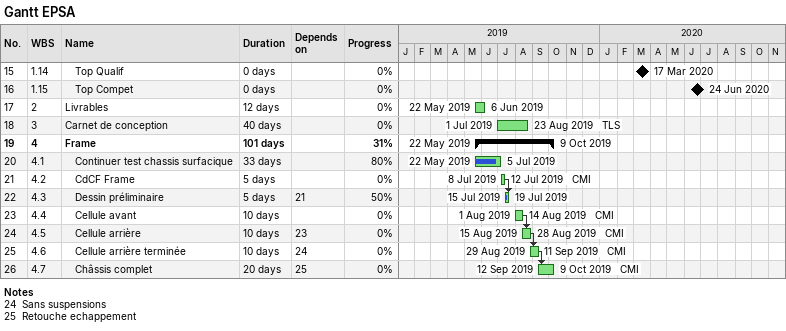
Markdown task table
Gantt EPSA

| ID | WBS | Task | Duration | Start | Finish | Predecessors | Resources | % complete |
|---|---|---|---|---|---|---|---|---|
| 15 | 1.14 | Top Qualif | 0d | 2020-03-17 | 2020-03-17 |  |  | 0 |
| 16 | 1.15 | Top Compet | 0d | 2020-06-24 | 2020-06-24 |  |  | 0 |
| 17 | 2 | Livrables | 12d | 2019-05-22 | 2019-06-06 |  |  | 0 |
| 18 | 3 | Carnet de conception | 40d | 2019-07-01 | 2019-08-23 |  | TLS | 0 |
| 19 | 4 | **Frame** | 101d | 2019-05-22 | 2019-10-09 |  |  | 31 |
| 20 | 4.1 | Continuer test chassis surfacique | 33d | 2019-05-22 | 2019-07-05 |  |  | 80 |
| 21 | 4.2 | CdCF Frame | 5d | 2019-07-08 | 2019-07-12 |  | CMI | 0 |
| 22 | 4.3 | Dessin préliminaire | 5d | 2019-07-15 | 2019-07-19 | 21 |  | 50 |
| 23 | 4.4 | Cellule avant | 10d | 2019-08-01 | 2019-08-14 |  | CMI | 0 |
| 24 | 4.5 | Cellule arrière | 10d | 2019-08-15 | 2019-08-28 | 23 | CMI | 0 |
| 25 | 4.6 | Cellule arrière terminée | 10d | 2019-08-29 | 2019-09-11 | 24 | CMI | 0 |
| 26 | 4.7 | Châssis complet | 20d | 2019-09-12 | 2019-10-09 | 25 | CMI | 0 |

Notes
- 24: Sans suspensions
- 25: Retouche echappement
